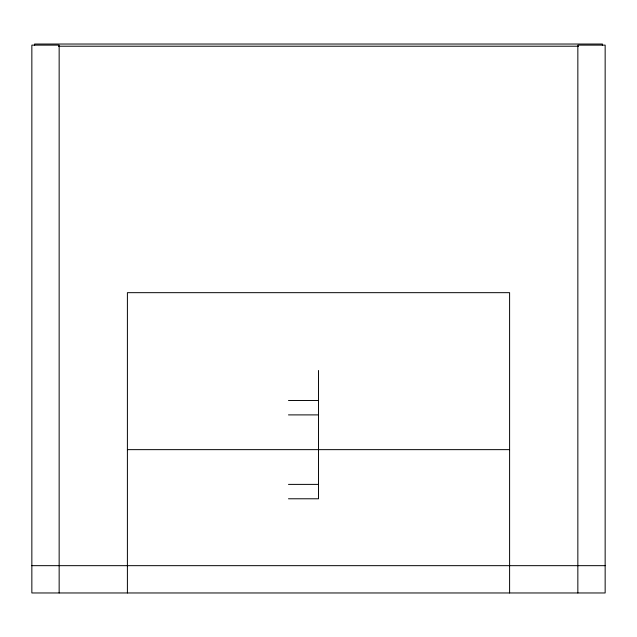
<?xml version="1.0" encoding="UTF-8"?>
<svg xmlns="http://www.w3.org/2000/svg" width="637" height="637" viewBox="0 0 637 637"><rect width="100%" height="100%" fill="white"/><g stroke="black" fill="none" stroke-linecap="round" stroke-linejoin="round"><path stroke-width="0.96" d="M58.445 46.214L578.555 46.214M288.473 400.506L318.5 400.506M288.473 414.894L318.5 414.894M127.4 449.642L509.6 449.642M288.473 484.391L318.5 484.391M288.473 498.779L318.5 498.779L318.5 370.471M31.85 565.664L605.15 565.664M602.419 45.546L602.419 44.033L34.581 44.033L34.581 45.546M577.847 592.967L577.847 45.123L605.15 45.123L605.15 592.967L31.85 592.967L31.85 45.123L59.153 45.123L59.153 592.967M509.6 592.967L509.6 292.67L127.4 292.67L127.4 592.967"/></g></svg>
